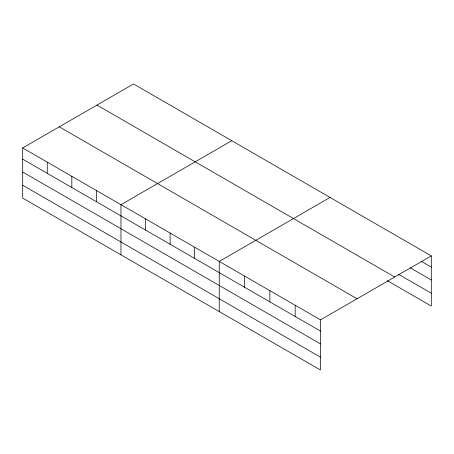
<?xml version="1.0" encoding="UTF-8"?>
<svg xmlns="http://www.w3.org/2000/svg" width="454" height="454" viewBox="0 0 454 454"><rect width="100%" height="100%" fill="white"/><g stroke="black" fill="none" stroke-linecap="round" stroke-linejoin="round"><path stroke-width="0.68" d="M22.7 147.947L320.49 319.877L320.49 370.027L22.7 198.103L22.7 147.947L133.51 83.973L431.3 255.897L431.3 306.053L387.307 280.651M231.784 140.712L120.968 204.686L120.968 254.836M330.052 197.445L219.242 261.419L219.242 311.575M320.49 319.877L431.3 255.897M421.057 261.192L431.3 267.105M410.206 267.781L431.3 279.959M398.754 274.409L431.3 293.199M96.946 105.084L394.73 277.014M59.27 126.836L357.054 298.766M22.7 159.155L320.49 331.079M22.7 172.004L320.49 343.933M22.7 185.249L320.49 357.173M295.179 305.264L295.179 316.466M269.863 290.651L269.863 301.853M244.553 276.032L244.553 287.24M194.675 247.237L194.675 258.44M170.108 233.055L170.108 244.258M145.535 218.868L145.535 230.076M96.401 190.498L96.401 201.707M71.834 176.317L71.834 187.519M47.267 162.135L47.267 173.337"/></g></svg>
